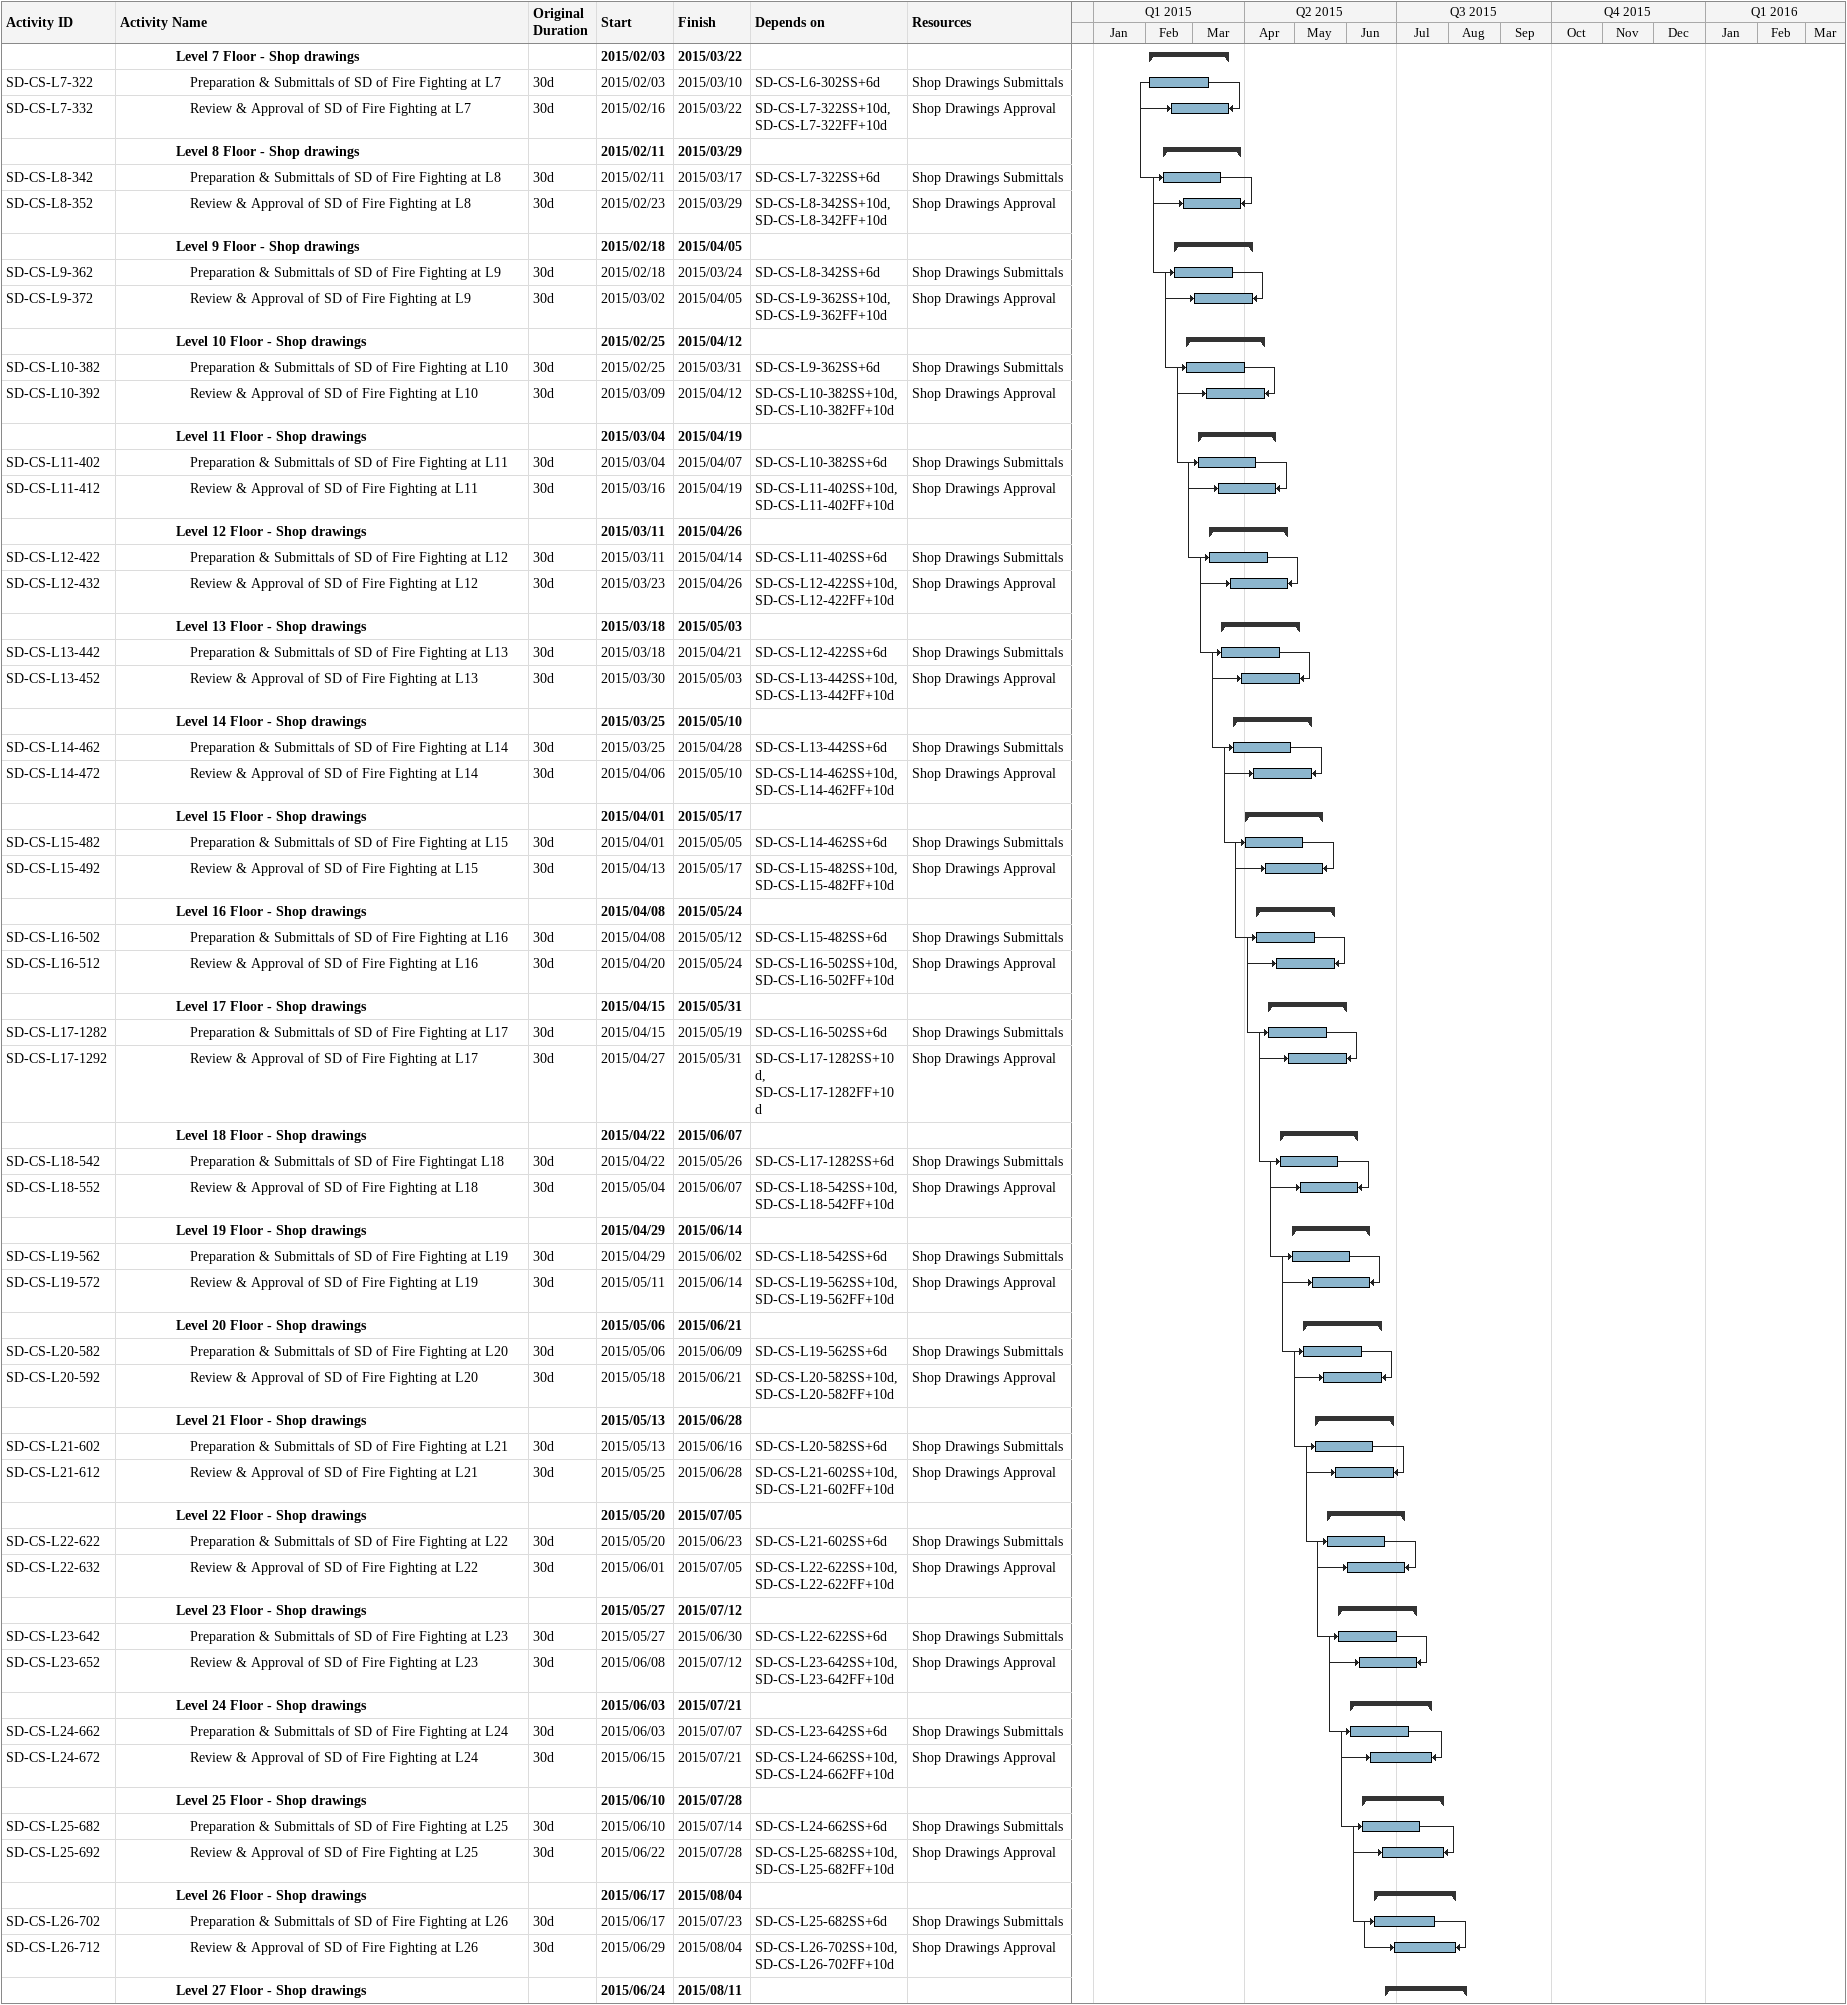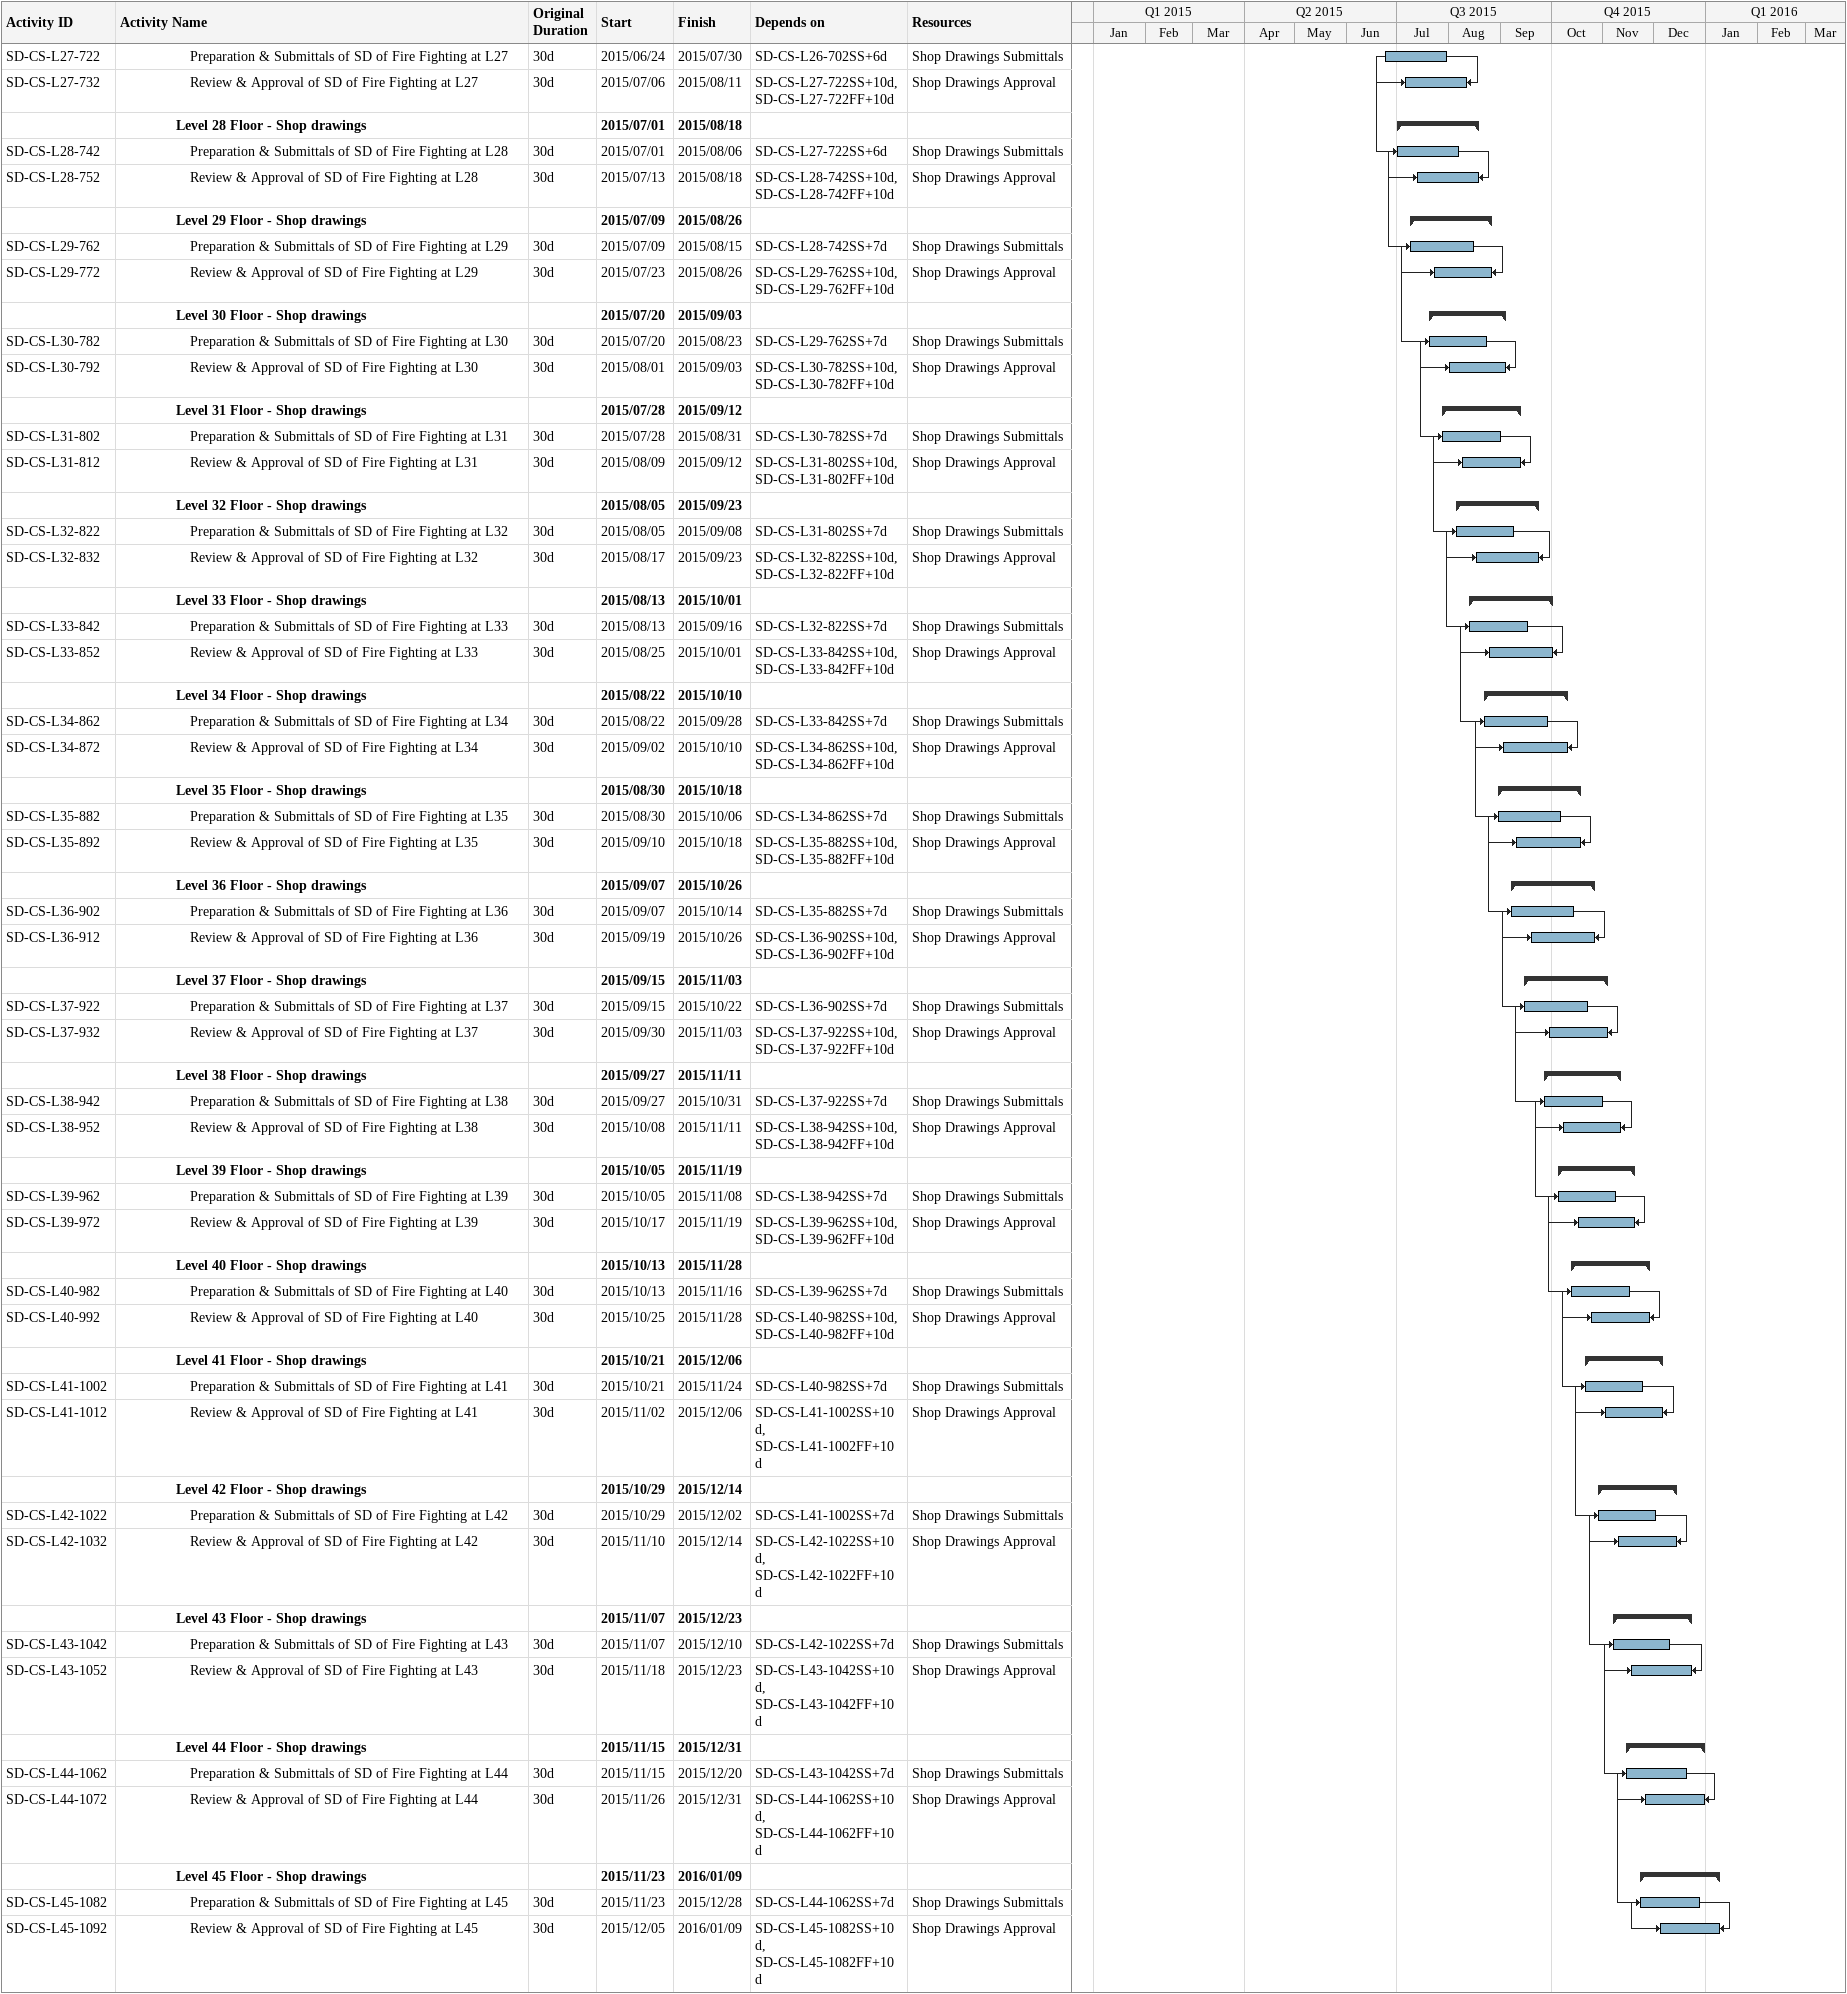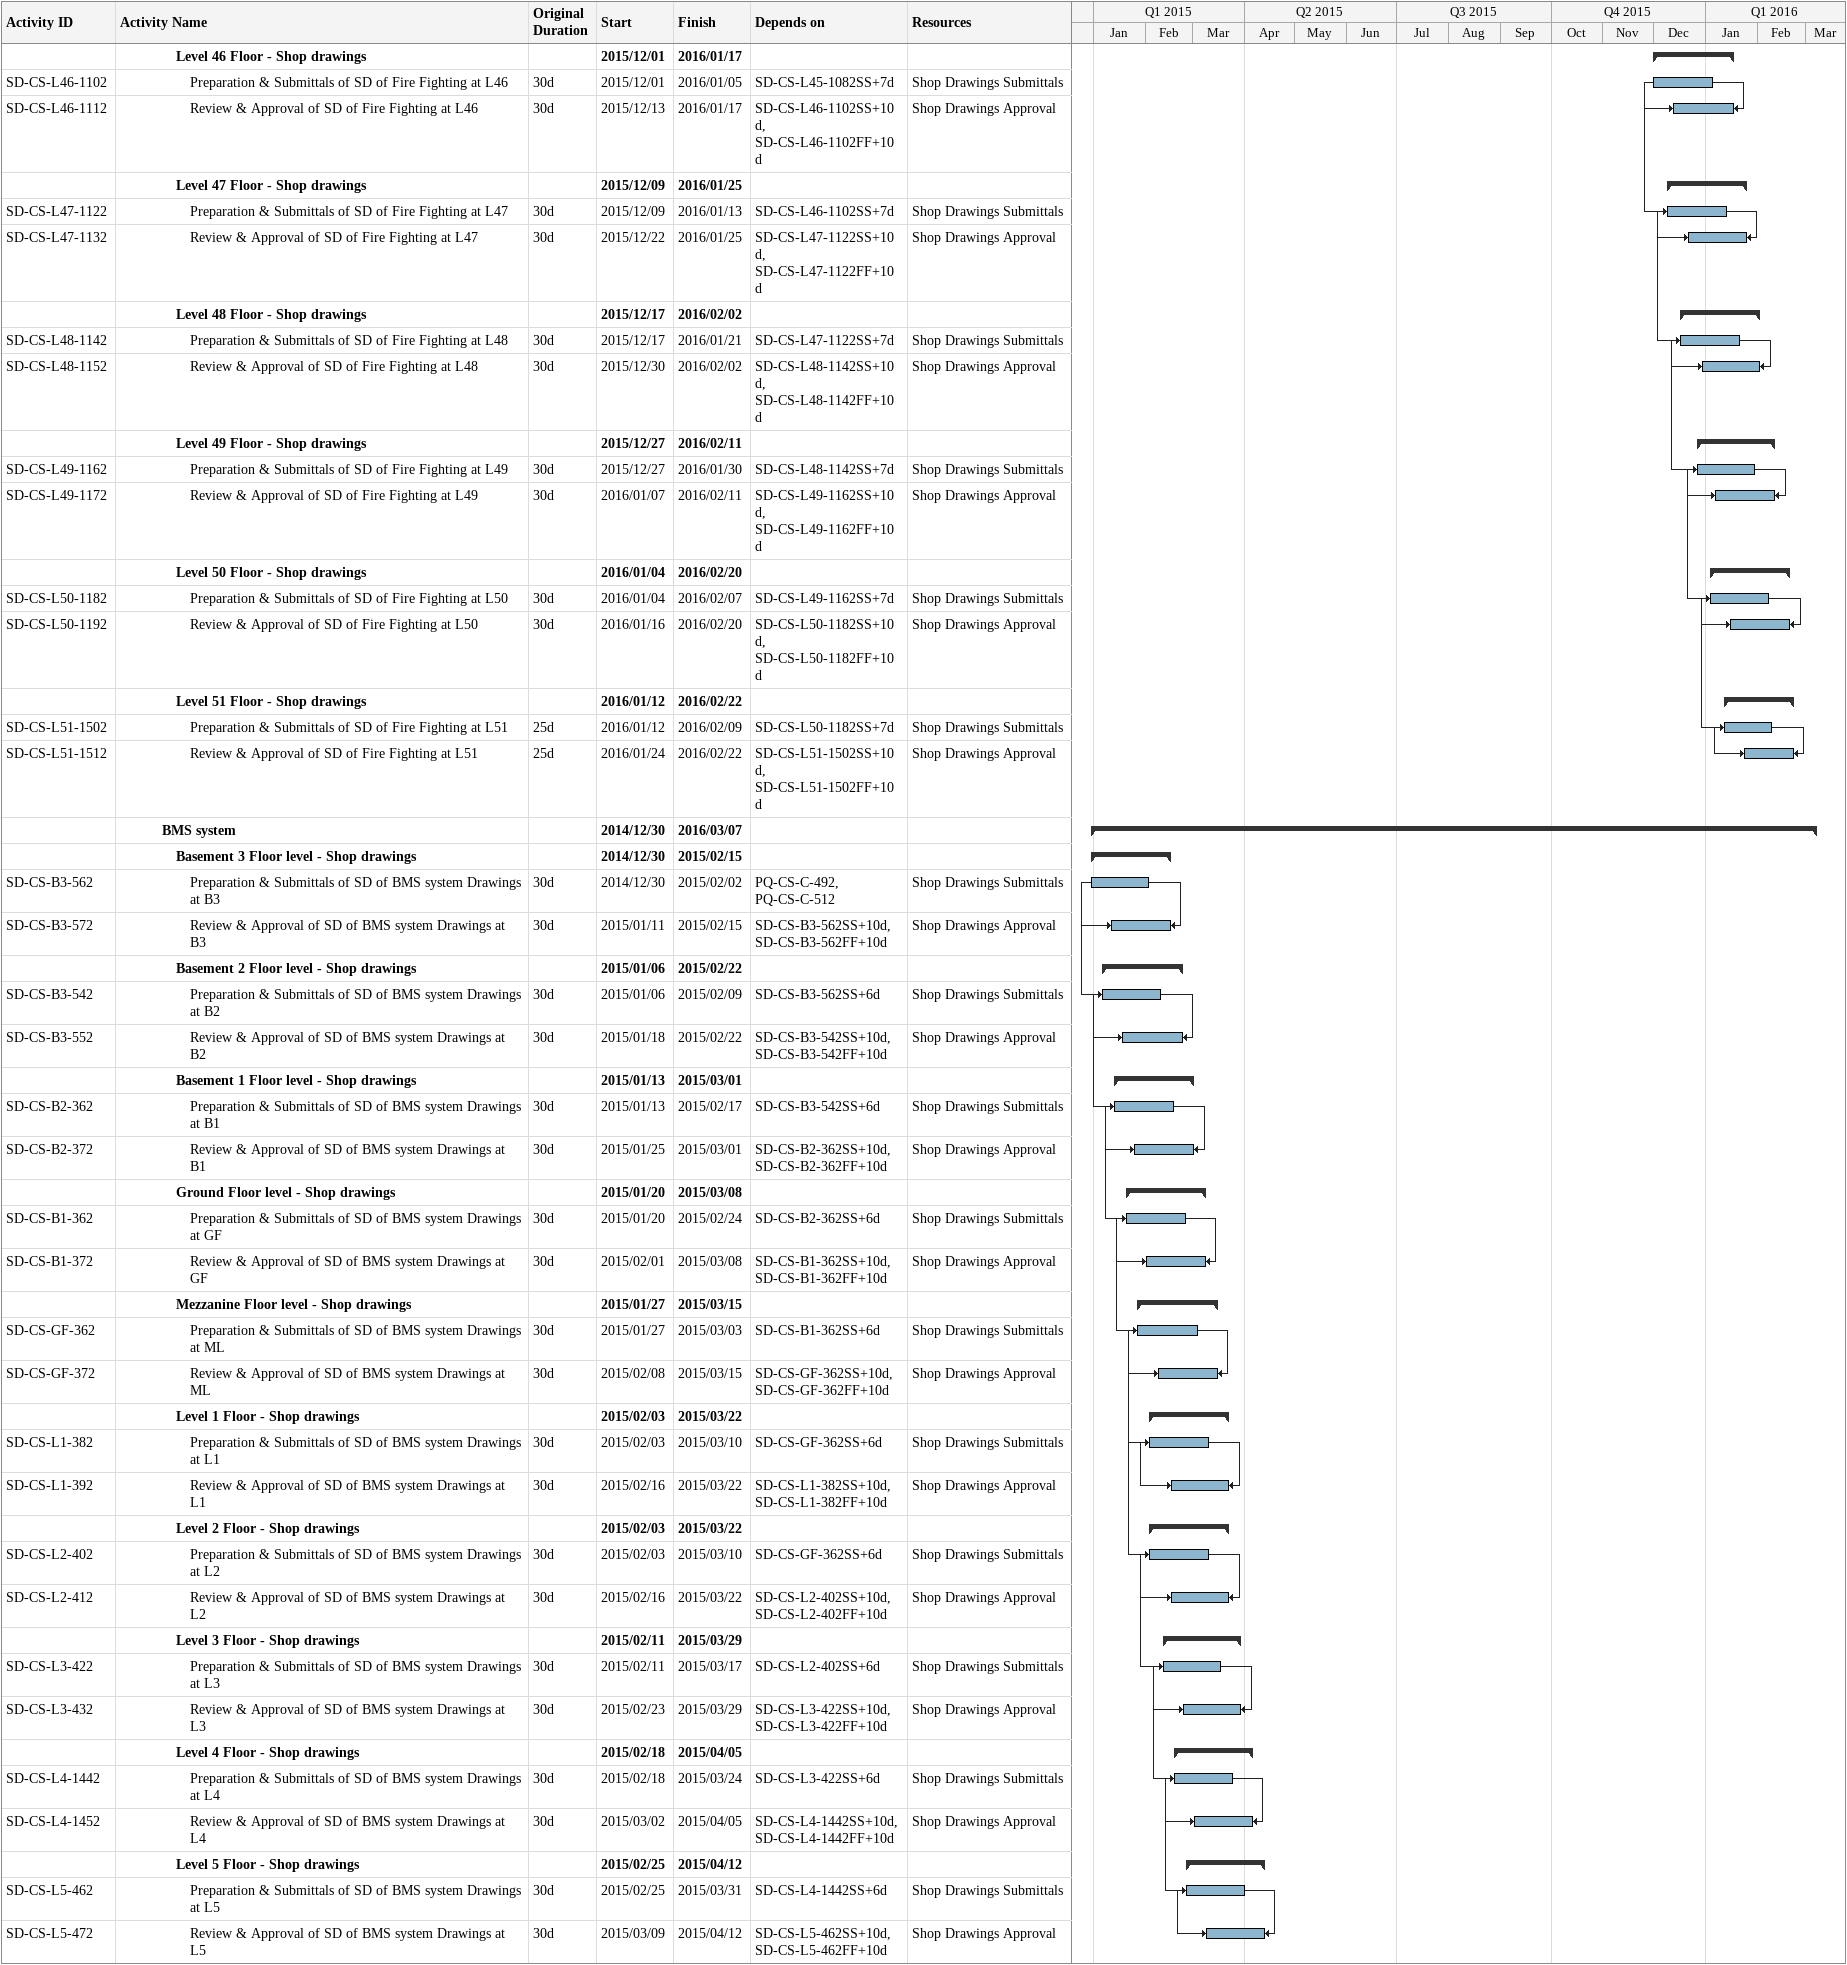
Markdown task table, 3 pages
| ID | Level | Task | Original duration | Start | Finish | Predecessors | Resources |
|---|---|---|---|---|---|---|---|
|  | 5 | **Level 7 Floor - Shop drawings** |  | 2015-02-03 | 2015-03-22 |  |  |
| SD-CS-L7-322 | 6 | Preparation & Submittals of SD of Fire Fighting at L7 | 30d | 2015-02-03 | 2015-03-10 | SD-CS-L6-302SS+6d | Shop Drawings Submittals |
| SD-CS-L7-332 | 6 | Review & Approval of SD of Fire Fighting at L7 | 30d | 2015-02-16 | 2015-03-22 | SD-CS-L7-322SS+10d, SD-CS-L7-322FF+10d | Shop Drawings Approval |
|  | 5 | **Level 8 Floor - Shop drawings** |  | 2015-02-11 | 2015-03-29 |  |  |
| SD-CS-L8-342 | 6 | Preparation & Submittals of SD of Fire Fighting at L8 | 30d | 2015-02-11 | 2015-03-17 | SD-CS-L7-322SS+6d | Shop Drawings Submittals |
| SD-CS-L8-352 | 6 | Review & Approval of SD of Fire Fighting at L8 | 30d | 2015-02-23 | 2015-03-29 | SD-CS-L8-342SS+10d, SD-CS-L8-342FF+10d | Shop Drawings Approval |
|  | 5 | **Level 9 Floor - Shop drawings** |  | 2015-02-18 | 2015-04-05 |  |  |
| SD-CS-L9-362 | 6 | Preparation & Submittals of SD of Fire Fighting at L9 | 30d | 2015-02-18 | 2015-03-24 | SD-CS-L8-342SS+6d | Shop Drawings Submittals |
| SD-CS-L9-372 | 6 | Review & Approval of SD of Fire Fighting at L9 | 30d | 2015-03-02 | 2015-04-05 | SD-CS-L9-362SS+10d, SD-CS-L9-362FF+10d | Shop Drawings Approval |
|  | 5 | **Level 10 Floor - Shop drawings** |  | 2015-02-25 | 2015-04-12 |  |  |
| SD-CS-L10-382 | 6 | Preparation & Submittals of SD of Fire Fighting at L10 | 30d | 2015-02-25 | 2015-03-31 | SD-CS-L9-362SS+6d | Shop Drawings Submittals |
| SD-CS-L10-392 | 6 | Review & Approval of SD of Fire Fighting at L10 | 30d | 2015-03-09 | 2015-04-12 | SD-CS-L10-382SS+10d, SD-CS-L10-382FF+10d | Shop Drawings Approval |
|  | 5 | **Level 11 Floor - Shop drawings** |  | 2015-03-04 | 2015-04-19 |  |  |
| SD-CS-L11-402 | 6 | Preparation & Submittals of SD of Fire Fighting at L11 | 30d | 2015-03-04 | 2015-04-07 | SD-CS-L10-382SS+6d | Shop Drawings Submittals |
| SD-CS-L11-412 | 6 | Review & Approval of SD of Fire Fighting at L11 | 30d | 2015-03-16 | 2015-04-19 | SD-CS-L11-402SS+10d, SD-CS-L11-402FF+10d | Shop Drawings Approval |
|  | 5 | **Level 12 Floor - Shop drawings** |  | 2015-03-11 | 2015-04-26 |  |  |
| SD-CS-L12-422 | 6 | Preparation & Submittals of SD of Fire Fighting at L12 | 30d | 2015-03-11 | 2015-04-14 | SD-CS-L11-402SS+6d | Shop Drawings Submittals |
| SD-CS-L12-432 | 6 | Review & Approval of SD of Fire Fighting at L12 | 30d | 2015-03-23 | 2015-04-26 | SD-CS-L12-422SS+10d, SD-CS-L12-422FF+10d | Shop Drawings Approval |
|  | 5 | **Level 13 Floor - Shop drawings** |  | 2015-03-18 | 2015-05-03 |  |  |
| SD-CS-L13-442 | 6 | Preparation & Submittals of SD of Fire Fighting at L13 | 30d | 2015-03-18 | 2015-04-21 | SD-CS-L12-422SS+6d | Shop Drawings Submittals |
| SD-CS-L13-452 | 6 | Review & Approval of SD of Fire Fighting at L13 | 30d | 2015-03-30 | 2015-05-03 | SD-CS-L13-442SS+10d, SD-CS-L13-442FF+10d | Shop Drawings Approval |
|  | 5 | **Level 14 Floor - Shop drawings** |  | 2015-03-25 | 2015-05-10 |  |  |
| SD-CS-L14-462 | 6 | Preparation & Submittals of SD of Fire Fighting at L14 | 30d | 2015-03-25 | 2015-04-28 | SD-CS-L13-442SS+6d | Shop Drawings Submittals |
| SD-CS-L14-472 | 6 | Review & Approval of SD of Fire Fighting at L14 | 30d | 2015-04-06 | 2015-05-10 | SD-CS-L14-462SS+10d, SD-CS-L14-462FF+10d | Shop Drawings Approval |
|  | 5 | **Level 15 Floor - Shop drawings** |  | 2015-04-01 | 2015-05-17 |  |  |
| SD-CS-L15-482 | 6 | Preparation & Submittals of SD of Fire Fighting at L15 | 30d | 2015-04-01 | 2015-05-05 | SD-CS-L14-462SS+6d | Shop Drawings Submittals |
| SD-CS-L15-492 | 6 | Review & Approval of SD of Fire Fighting at L15 | 30d | 2015-04-13 | 2015-05-17 | SD-CS-L15-482SS+10d, SD-CS-L15-482FF+10d | Shop Drawings Approval |
|  | 5 | **Level 16 Floor - Shop drawings** |  | 2015-04-08 | 2015-05-24 |  |  |
| SD-CS-L16-502 | 6 | Preparation & Submittals of SD of Fire Fighting at L16 | 30d | 2015-04-08 | 2015-05-12 | SD-CS-L15-482SS+6d | Shop Drawings Submittals |
| SD-CS-L16-512 | 6 | Review & Approval of SD of Fire Fighting at L16 | 30d | 2015-04-20 | 2015-05-24 | SD-CS-L16-502SS+10d, SD-CS-L16-502FF+10d | Shop Drawings Approval |
|  | 5 | **Level 17 Floor - Shop drawings** |  | 2015-04-15 | 2015-05-31 |  |  |
| SD-CS-L17-1282 | 6 | Preparation & Submittals of SD of Fire Fighting at L17 | 30d | 2015-04-15 | 2015-05-19 | SD-CS-L16-502SS+6d | Shop Drawings Submittals |
| SD-CS-L17-1292 | 6 | Review & Approval of SD of Fire Fighting at L17 | 30d | 2015-04-27 | 2015-05-31 | SD-CS-L17-1282SS+10d, SD-CS-L17-1282FF+10d | Shop Drawings Approval |
|  | 5 | **Level 18 Floor - Shop drawings** |  | 2015-04-22 | 2015-06-07 |  |  |
| SD-CS-L18-542 | 6 | Preparation & Submittals of SD of Fire Fightingat L18 | 30d | 2015-04-22 | 2015-05-26 | SD-CS-L17-1282SS+6d | Shop Drawings Submittals |
| SD-CS-L18-552 | 6 | Review & Approval of SD of Fire Fighting at L18 | 30d | 2015-05-04 | 2015-06-07 | SD-CS-L18-542SS+10d, SD-CS-L18-542FF+10d | Shop Drawings Approval |
|  | 5 | **Level 19 Floor - Shop drawings** |  | 2015-04-29 | 2015-06-14 |  |  |
| SD-CS-L19-562 | 6 | Preparation & Submittals of SD of Fire Fighting at L19 | 30d | 2015-04-29 | 2015-06-02 | SD-CS-L18-542SS+6d | Shop Drawings Submittals |
| SD-CS-L19-572 | 6 | Review & Approval of SD of Fire Fighting at L19 | 30d | 2015-05-11 | 2015-06-14 | SD-CS-L19-562SS+10d, SD-CS-L19-562FF+10d | Shop Drawings Approval |
|  | 5 | **Level 20 Floor - Shop drawings** |  | 2015-05-06 | 2015-06-21 |  |  |
| SD-CS-L20-582 | 6 | Preparation & Submittals of SD of Fire Fighting at L20 | 30d | 2015-05-06 | 2015-06-09 | SD-CS-L19-562SS+6d | Shop Drawings Submittals |
| SD-CS-L20-592 | 6 | Review & Approval of SD of Fire Fighting at L20 | 30d | 2015-05-18 | 2015-06-21 | SD-CS-L20-582SS+10d, SD-CS-L20-582FF+10d | Shop Drawings Approval |
|  | 5 | **Level 21 Floor - Shop drawings** |  | 2015-05-13 | 2015-06-28 |  |  |
| SD-CS-L21-602 | 6 | Preparation & Submittals of SD of Fire Fighting at L21 | 30d | 2015-05-13 | 2015-06-16 | SD-CS-L20-582SS+6d | Shop Drawings Submittals |
| SD-CS-L21-612 | 6 | Review & Approval of SD of Fire Fighting at L21 | 30d | 2015-05-25 | 2015-06-28 | SD-CS-L21-602SS+10d, SD-CS-L21-602FF+10d | Shop Drawings Approval |
|  | 5 | **Level 22 Floor - Shop drawings** |  | 2015-05-20 | 2015-07-05 |  |  |
| SD-CS-L22-622 | 6 | Preparation & Submittals of SD of Fire Fighting at L22 | 30d | 2015-05-20 | 2015-06-23 | SD-CS-L21-602SS+6d | Shop Drawings Submittals |
| SD-CS-L22-632 | 6 | Review & Approval of SD of Fire Fighting at L22 | 30d | 2015-06-01 | 2015-07-05 | SD-CS-L22-622SS+10d, SD-CS-L22-622FF+10d | Shop Drawings Approval |
|  | 5 | **Level 23 Floor - Shop drawings** |  | 2015-05-27 | 2015-07-12 |  |  |
| SD-CS-L23-642 | 6 | Preparation & Submittals of SD of Fire Fighting at L23 | 30d | 2015-05-27 | 2015-06-30 | SD-CS-L22-622SS+6d | Shop Drawings Submittals |
| SD-CS-L23-652 | 6 | Review & Approval of SD of Fire Fighting at L23 | 30d | 2015-06-08 | 2015-07-12 | SD-CS-L23-642SS+10d, SD-CS-L23-642FF+10d | Shop Drawings Approval |
|  | 5 | **Level 24 Floor - Shop drawings** |  | 2015-06-03 | 2015-07-21 |  |  |
| SD-CS-L24-662 | 6 | Preparation & Submittals of SD of Fire Fighting at L24 | 30d | 2015-06-03 | 2015-07-07 | SD-CS-L23-642SS+6d | Shop Drawings Submittals |
| SD-CS-L24-672 | 6 | Review & Approval of SD of Fire Fighting at L24 | 30d | 2015-06-15 | 2015-07-21 | SD-CS-L24-662SS+10d, SD-CS-L24-662FF+10d | Shop Drawings Approval |
|  | 5 | **Level 25 Floor - Shop drawings** |  | 2015-06-10 | 2015-07-28 |  |  |
| SD-CS-L25-682 | 6 | Preparation & Submittals of SD of Fire Fighting at L25 | 30d | 2015-06-10 | 2015-07-14 | SD-CS-L24-662SS+6d | Shop Drawings Submittals |
| SD-CS-L25-692 | 6 | Review & Approval of SD of Fire Fighting at L25 | 30d | 2015-06-22 | 2015-07-28 | SD-CS-L25-682SS+10d, SD-CS-L25-682FF+10d | Shop Drawings Approval |
|  | 5 | **Level 26 Floor - Shop drawings** |  | 2015-06-17 | 2015-08-04 |  |  |
| SD-CS-L26-702 | 6 | Preparation & Submittals of SD of Fire Fighting at L26 | 30d | 2015-06-17 | 2015-07-23 | SD-CS-L25-682SS+6d | Shop Drawings Submittals |
| SD-CS-L26-712 | 6 | Review & Approval of SD of Fire Fighting at L26 | 30d | 2015-06-29 | 2015-08-04 | SD-CS-L26-702SS+10d, SD-CS-L26-702FF+10d | Shop Drawings Approval |
|  | 5 | **Level 27 Floor - Shop drawings** |  | 2015-06-24 | 2015-08-11 |  |  |
| SD-CS-L27-722 | 6 | Preparation & Submittals of SD of Fire Fighting at L27 | 30d | 2015-06-24 | 2015-07-30 | SD-CS-L26-702SS+6d | Shop Drawings Submittals |
| SD-CS-L27-732 | 6 | Review & Approval of SD of Fire Fighting at L27 | 30d | 2015-07-06 | 2015-08-11 | SD-CS-L27-722SS+10d, SD-CS-L27-722FF+10d | Shop Drawings Approval |
|  | 5 | **Level 28 Floor - Shop drawings** |  | 2015-07-01 | 2015-08-18 |  |  |
| SD-CS-L28-742 | 6 | Preparation & Submittals of SD of Fire Fighting at L28 | 30d | 2015-07-01 | 2015-08-06 | SD-CS-L27-722SS+6d | Shop Drawings Submittals |
| SD-CS-L28-752 | 6 | Review & Approval of SD of Fire Fighting at L28 | 30d | 2015-07-13 | 2015-08-18 | SD-CS-L28-742SS+10d, SD-CS-L28-742FF+10d | Shop Drawings Approval |
|  | 5 | **Level 29 Floor - Shop drawings** |  | 2015-07-09 | 2015-08-26 |  |  |
| SD-CS-L29-762 | 6 | Preparation & Submittals of SD of Fire Fighting at L29 | 30d | 2015-07-09 | 2015-08-15 | SD-CS-L28-742SS+7d | Shop Drawings Submittals |
| SD-CS-L29-772 | 6 | Review & Approval of SD of Fire Fighting at L29 | 30d | 2015-07-23 | 2015-08-26 | SD-CS-L29-762SS+10d, SD-CS-L29-762FF+10d | Shop Drawings Approval |
|  | 5 | **Level 30 Floor - Shop drawings** |  | 2015-07-20 | 2015-09-03 |  |  |
| SD-CS-L30-782 | 6 | Preparation & Submittals of SD of Fire Fighting at L30 | 30d | 2015-07-20 | 2015-08-23 | SD-CS-L29-762SS+7d | Shop Drawings Submittals |
| SD-CS-L30-792 | 6 | Review & Approval of SD of Fire Fighting at L30 | 30d | 2015-08-01 | 2015-09-03 | SD-CS-L30-782SS+10d, SD-CS-L30-782FF+10d | Shop Drawings Approval |
|  | 5 | **Level 31 Floor - Shop drawings** |  | 2015-07-28 | 2015-09-12 |  |  |
| SD-CS-L31-802 | 6 | Preparation & Submittals of SD of Fire Fighting at L31 | 30d | 2015-07-28 | 2015-08-31 | SD-CS-L30-782SS+7d | Shop Drawings Submittals |
| SD-CS-L31-812 | 6 | Review & Approval of SD of Fire Fighting at L31 | 30d | 2015-08-09 | 2015-09-12 | SD-CS-L31-802SS+10d, SD-CS-L31-802FF+10d | Shop Drawings Approval |
|  | 5 | **Level 32 Floor - Shop drawings** |  | 2015-08-05 | 2015-09-23 |  |  |
| SD-CS-L32-822 | 6 | Preparation & Submittals of SD of Fire Fighting at L32 | 30d | 2015-08-05 | 2015-09-08 | SD-CS-L31-802SS+7d | Shop Drawings Submittals |
| SD-CS-L32-832 | 6 | Review & Approval of SD of Fire Fighting at L32 | 30d | 2015-08-17 | 2015-09-23 | SD-CS-L32-822SS+10d, SD-CS-L32-822FF+10d | Shop Drawings Approval |
|  | 5 | **Level 33 Floor - Shop drawings** |  | 2015-08-13 | 2015-10-01 |  |  |
| SD-CS-L33-842 | 6 | Preparation & Submittals of SD of Fire Fighting at L33 | 30d | 2015-08-13 | 2015-09-16 | SD-CS-L32-822SS+7d | Shop Drawings Submittals |
| SD-CS-L33-852 | 6 | Review & Approval of SD of Fire Fighting at L33 | 30d | 2015-08-25 | 2015-10-01 | SD-CS-L33-842SS+10d, SD-CS-L33-842FF+10d | Shop Drawings Approval |
|  | 5 | **Level 34 Floor - Shop drawings** |  | 2015-08-22 | 2015-10-10 |  |  |
| SD-CS-L34-862 | 6 | Preparation & Submittals of SD of Fire Fighting at L34 | 30d | 2015-08-22 | 2015-09-28 | SD-CS-L33-842SS+7d | Shop Drawings Submittals |
| SD-CS-L34-872 | 6 | Review & Approval of SD of Fire Fighting at L34 | 30d | 2015-09-02 | 2015-10-10 | SD-CS-L34-862SS+10d, SD-CS-L34-862FF+10d | Shop Drawings Approval |
|  | 5 | **Level 35 Floor - Shop drawings** |  | 2015-08-30 | 2015-10-18 |  |  |
| SD-CS-L35-882 | 6 | Preparation & Submittals of SD of Fire Fighting at L35 | 30d | 2015-08-30 | 2015-10-06 | SD-CS-L34-862SS+7d | Shop Drawings Submittals |
| SD-CS-L35-892 | 6 | Review & Approval of SD of Fire Fighting at L35 | 30d | 2015-09-10 | 2015-10-18 | SD-CS-L35-882SS+10d, SD-CS-L35-882FF+10d | Shop Drawings Approval |
|  | 5 | **Level 36 Floor - Shop drawings** |  | 2015-09-07 | 2015-10-26 |  |  |
| SD-CS-L36-902 | 6 | Preparation & Submittals of SD of Fire Fighting at L36 | 30d | 2015-09-07 | 2015-10-14 | SD-CS-L35-882SS+7d | Shop Drawings Submittals |
| SD-CS-L36-912 | 6 | Review & Approval of SD of Fire Fighting at L36 | 30d | 2015-09-19 | 2015-10-26 | SD-CS-L36-902SS+10d, SD-CS-L36-902FF+10d | Shop Drawings Approval |
|  | 5 | **Level 37 Floor - Shop drawings** |  | 2015-09-15 | 2015-11-03 |  |  |
| SD-CS-L37-922 | 6 | Preparation & Submittals of SD of Fire Fighting at L37 | 30d | 2015-09-15 | 2015-10-22 | SD-CS-L36-902SS+7d | Shop Drawings Submittals |
| SD-CS-L37-932 | 6 | Review & Approval of SD of Fire Fighting at L37 | 30d | 2015-09-30 | 2015-11-03 | SD-CS-L37-922SS+10d, SD-CS-L37-922FF+10d | Shop Drawings Approval |
|  | 5 | **Level 38 Floor - Shop drawings** |  | 2015-09-27 | 2015-11-11 |  |  |
| SD-CS-L38-942 | 6 | Preparation & Submittals of SD of Fire Fighting at L38 | 30d | 2015-09-27 | 2015-10-31 | SD-CS-L37-922SS+7d | Shop Drawings Submittals |
| SD-CS-L38-952 | 6 | Review & Approval of SD of Fire Fighting at L38 | 30d | 2015-10-08 | 2015-11-11 | SD-CS-L38-942SS+10d, SD-CS-L38-942FF+10d | Shop Drawings Approval |
|  | 5 | **Level 39 Floor - Shop drawings** |  | 2015-10-05 | 2015-11-19 |  |  |
| SD-CS-L39-962 | 6 | Preparation & Submittals of SD of Fire Fighting at L39 | 30d | 2015-10-05 | 2015-11-08 | SD-CS-L38-942SS+7d | Shop Drawings Submittals |
| SD-CS-L39-972 | 6 | Review & Approval of SD of Fire Fighting at L39 | 30d | 2015-10-17 | 2015-11-19 | SD-CS-L39-962SS+10d, SD-CS-L39-962FF+10d | Shop Drawings Approval |
|  | 5 | **Level 40 Floor - Shop drawings** |  | 2015-10-13 | 2015-11-28 |  |  |
| SD-CS-L40-982 | 6 | Preparation & Submittals of SD of Fire Fighting at L40 | 30d | 2015-10-13 | 2015-11-16 | SD-CS-L39-962SS+7d | Shop Drawings Submittals |
| SD-CS-L40-992 | 6 | Review & Approval of SD of Fire Fighting at L40 | 30d | 2015-10-25 | 2015-11-28 | SD-CS-L40-982SS+10d, SD-CS-L40-982FF+10d | Shop Drawings Approval |
|  | 5 | **Level 41 Floor - Shop drawings** |  | 2015-10-21 | 2015-12-06 |  |  |
| SD-CS-L41-1002 | 6 | Preparation & Submittals of SD of Fire Fighting at L41 | 30d | 2015-10-21 | 2015-11-24 | SD-CS-L40-982SS+7d | Shop Drawings Submittals |
| SD-CS-L41-1012 | 6 | Review & Approval of SD of Fire Fighting at L41 | 30d | 2015-11-02 | 2015-12-06 | SD-CS-L41-1002SS+10d, SD-CS-L41-1002FF+10d | Shop Drawings Approval |
|  | 5 | **Level 42 Floor - Shop drawings** |  | 2015-10-29 | 2015-12-14 |  |  |
| SD-CS-L42-1022 | 6 | Preparation & Submittals of SD of Fire Fighting at L42 | 30d | 2015-10-29 | 2015-12-02 | SD-CS-L41-1002SS+7d | Shop Drawings Submittals |
| SD-CS-L42-1032 | 6 | Review & Approval of SD of Fire Fighting at L42 | 30d | 2015-11-10 | 2015-12-14 | SD-CS-L42-1022SS+10d, SD-CS-L42-1022FF+10d | Shop Drawings Approval |
|  | 5 | **Level 43 Floor - Shop drawings** |  | 2015-11-07 | 2015-12-23 |  |  |
| SD-CS-L43-1042 | 6 | Preparation & Submittals of SD of Fire Fighting at L43 | 30d | 2015-11-07 | 2015-12-10 | SD-CS-L42-1022SS+7d | Shop Drawings Submittals |
| SD-CS-L43-1052 | 6 | Review & Approval of SD of Fire Fighting at L43 | 30d | 2015-11-18 | 2015-12-23 | SD-CS-L43-1042SS+10d, SD-CS-L43-1042FF+10d | Shop Drawings Approval |
|  | 5 | **Level 44 Floor - Shop drawings** |  | 2015-11-15 | 2015-12-31 |  |  |
| SD-CS-L44-1062 | 6 | Preparation & Submittals of SD of Fire Fighting at L44 | 30d | 2015-11-15 | 2015-12-20 | SD-CS-L43-1042SS+7d | Shop Drawings Submittals |
| SD-CS-L44-1072 | 6 | Review & Approval of SD of Fire Fighting at L44 | 30d | 2015-11-26 | 2015-12-31 | SD-CS-L44-1062SS+10d, SD-CS-L44-1062FF+10d | Shop Drawings Approval |
|  | 5 | **Level 45 Floor - Shop drawings** |  | 2015-11-23 | 2016-01-09 |  |  |
| SD-CS-L45-1082 | 6 | Preparation & Submittals of SD of Fire Fighting at L45 | 30d | 2015-11-23 | 2015-12-28 | SD-CS-L44-1062SS+7d | Shop Drawings Submittals |
| SD-CS-L45-1092 | 6 | Review & Approval of SD of Fire Fighting at L45 | 30d | 2015-12-05 | 2016-01-09 | SD-CS-L45-1082SS+10d, SD-CS-L45-1082FF+10d | Shop Drawings Approval |
|  | 5 | **Level 46 Floor - Shop drawings** |  | 2015-12-01 | 2016-01-17 |  |  |
| SD-CS-L46-1102 | 6 | Preparation & Submittals of SD of Fire Fighting at L46 | 30d | 2015-12-01 | 2016-01-05 | SD-CS-L45-1082SS+7d | Shop Drawings Submittals |
| SD-CS-L46-1112 | 6 | Review & Approval of SD of Fire Fighting at L46 | 30d | 2015-12-13 | 2016-01-17 | SD-CS-L46-1102SS+10d, SD-CS-L46-1102FF+10d | Shop Drawings Approval |
|  | 5 | **Level 47 Floor - Shop drawings** |  | 2015-12-09 | 2016-01-25 |  |  |
| SD-CS-L47-1122 | 6 | Preparation & Submittals of SD of Fire Fighting at L47 | 30d | 2015-12-09 | 2016-01-13 | SD-CS-L46-1102SS+7d | Shop Drawings Submittals |
| SD-CS-L47-1132 | 6 | Review & Approval of SD of Fire Fighting at L47 | 30d | 2015-12-22 | 2016-01-25 | SD-CS-L47-1122SS+10d, SD-CS-L47-1122FF+10d | Shop Drawings Approval |
|  | 5 | **Level 48 Floor - Shop drawings** |  | 2015-12-17 | 2016-02-02 |  |  |
| SD-CS-L48-1142 | 6 | Preparation & Submittals of SD of Fire Fighting at L48 | 30d | 2015-12-17 | 2016-01-21 | SD-CS-L47-1122SS+7d | Shop Drawings Submittals |
| SD-CS-L48-1152 | 6 | Review & Approval of SD of Fire Fighting at L48 | 30d | 2015-12-30 | 2016-02-02 | SD-CS-L48-1142SS+10d, SD-CS-L48-1142FF+10d | Shop Drawings Approval |
|  | 5 | **Level 49 Floor - Shop drawings** |  | 2015-12-27 | 2016-02-11 |  |  |
| SD-CS-L49-1162 | 6 | Preparation & Submittals of SD of Fire Fighting at L49 | 30d | 2015-12-27 | 2016-01-30 | SD-CS-L48-1142SS+7d | Shop Drawings Submittals |
| SD-CS-L49-1172 | 6 | Review & Approval of SD of Fire Fighting at L49 | 30d | 2016-01-07 | 2016-02-11 | SD-CS-L49-1162SS+10d, SD-CS-L49-1162FF+10d | Shop Drawings Approval |
|  | 5 | **Level 50 Floor - Shop drawings** |  | 2016-01-04 | 2016-02-20 |  |  |
| SD-CS-L50-1182 | 6 | Preparation & Submittals of SD of Fire Fighting at L50 | 30d | 2016-01-04 | 2016-02-07 | SD-CS-L49-1162SS+7d | Shop Drawings Submittals |
| SD-CS-L50-1192 | 6 | Review & Approval of SD of Fire Fighting at L50 | 30d | 2016-01-16 | 2016-02-20 | SD-CS-L50-1182SS+10d, SD-CS-L50-1182FF+10d | Shop Drawings Approval |
|  | 5 | **Level 51 Floor - Shop drawings** |  | 2016-01-12 | 2016-02-22 |  |  |
| SD-CS-L51-1502 | 6 | Preparation & Submittals of SD of Fire Fighting at L51 | 25d | 2016-01-12 | 2016-02-09 | SD-CS-L50-1182SS+7d | Shop Drawings Submittals |
| SD-CS-L51-1512 | 6 | Review & Approval of SD of Fire Fighting at L51 | 25d | 2016-01-24 | 2016-02-22 | SD-CS-L51-1502SS+10d, SD-CS-L51-1502FF+10d | Shop Drawings Approval |
|  | 4 | **BMS system** |  | 2014-12-30 | 2016-03-07 |  |  |
|  | 5 | **Basement 3 Floor level - Shop drawings** |  | 2014-12-30 | 2015-02-15 |  |  |
| SD-CS-B3-562 | 6 | Preparation & Submittals of SD of BMS system Drawings at B3 | 30d | 2014-12-30 | 2015-02-02 | PQ-CS-C-492, PQ-CS-C-512 | Shop Drawings Submittals |
| SD-CS-B3-572 | 6 | Review & Approval of SD of BMS system Drawings at B3 | 30d | 2015-01-11 | 2015-02-15 | SD-CS-B3-562SS+10d, SD-CS-B3-562FF+10d | Shop Drawings Approval |
|  | 5 | **Basement 2 Floor level - Shop drawings** |  | 2015-01-06 | 2015-02-22 |  |  |
| SD-CS-B3-542 | 6 | Preparation & Submittals of SD of BMS system Drawings at B2 | 30d | 2015-01-06 | 2015-02-09 | SD-CS-B3-562SS+6d | Shop Drawings Submittals |
| SD-CS-B3-552 | 6 | Review & Approval of SD of BMS system Drawings at B2 | 30d | 2015-01-18 | 2015-02-22 | SD-CS-B3-542SS+10d, SD-CS-B3-542FF+10d | Shop Drawings Approval |
|  | 5 | **Basement 1 Floor level - Shop drawings** |  | 2015-01-13 | 2015-03-01 |  |  |
| SD-CS-B2-362 | 6 | Preparation & Submittals of SD of BMS system Drawings at B1 | 30d | 2015-01-13 | 2015-02-17 | SD-CS-B3-542SS+6d | Shop Drawings Submittals |
| SD-CS-B2-372 | 6 | Review & Approval of SD of BMS system Drawings at B1 | 30d | 2015-01-25 | 2015-03-01 | SD-CS-B2-362SS+10d, SD-CS-B2-362FF+10d | Shop Drawings Approval |
|  | 5 | **Ground Floor level - Shop drawings** |  | 2015-01-20 | 2015-03-08 |  |  |
| SD-CS-B1-362 | 6 | Preparation & Submittals of SD of BMS system Drawings at GF | 30d | 2015-01-20 | 2015-02-24 | SD-CS-B2-362SS+6d | Shop Drawings Submittals |
| SD-CS-B1-372 | 6 | Review & Approval of SD of BMS system Drawings at GF | 30d | 2015-02-01 | 2015-03-08 | SD-CS-B1-362SS+10d, SD-CS-B1-362FF+10d | Shop Drawings Approval |
|  | 5 | **Mezzanine Floor level - Shop drawings** |  | 2015-01-27 | 2015-03-15 |  |  |
| SD-CS-GF-362 | 6 | Preparation & Submittals of SD of BMS system Drawings at ML | 30d | 2015-01-27 | 2015-03-03 | SD-CS-B1-362SS+6d | Shop Drawings Submittals |
| SD-CS-GF-372 | 6 | Review & Approval of SD of BMS system Drawings at ML | 30d | 2015-02-08 | 2015-03-15 | SD-CS-GF-362SS+10d, SD-CS-GF-362FF+10d | Shop Drawings Approval |
|  | 5 | **Level 1 Floor - Shop drawings** |  | 2015-02-03 | 2015-03-22 |  |  |
| SD-CS-L1-382 | 6 | Preparation & Submittals of SD of BMS system Drawings at L1 | 30d | 2015-02-03 | 2015-03-10 | SD-CS-GF-362SS+6d | Shop Drawings Submittals |
| SD-CS-L1-392 | 6 | Review & Approval of SD of BMS system Drawings at L1 | 30d | 2015-02-16 | 2015-03-22 | SD-CS-L1-382SS+10d, SD-CS-L1-382FF+10d | Shop Drawings Approval |
|  | 5 | **Level 2 Floor - Shop drawings** |  | 2015-02-03 | 2015-03-22 |  |  |
| SD-CS-L2-402 | 6 | Preparation & Submittals of SD of BMS system Drawings at L2 | 30d | 2015-02-03 | 2015-03-10 | SD-CS-GF-362SS+6d | Shop Drawings Submittals |
| SD-CS-L2-412 | 6 | Review & Approval of SD of BMS system Drawings at L2 | 30d | 2015-02-16 | 2015-03-22 | SD-CS-L2-402SS+10d, SD-CS-L2-402FF+10d | Shop Drawings Approval |
|  | 5 | **Level 3 Floor - Shop drawings** |  | 2015-02-11 | 2015-03-29 |  |  |
| SD-CS-L3-422 | 6 | Preparation & Submittals of SD of BMS system Drawings at L3 | 30d | 2015-02-11 | 2015-03-17 | SD-CS-L2-402SS+6d | Shop Drawings Submittals |
| SD-CS-L3-432 | 6 | Review & Approval of SD of BMS system Drawings at L3 | 30d | 2015-02-23 | 2015-03-29 | SD-CS-L3-422SS+10d, SD-CS-L3-422FF+10d | Shop Drawings Approval |
|  | 5 | **Level 4 Floor - Shop drawings** |  | 2015-02-18 | 2015-04-05 |  |  |
| SD-CS-L4-1442 | 6 | Preparation & Submittals of SD of BMS system Drawings at L4 | 30d | 2015-02-18 | 2015-03-24 | SD-CS-L3-422SS+6d | Shop Drawings Submittals |
| SD-CS-L4-1452 | 6 | Review & Approval of SD of BMS system Drawings at L4 | 30d | 2015-03-02 | 2015-04-05 | SD-CS-L4-1442SS+10d, SD-CS-L4-1442FF+10d | Shop Drawings Approval |
|  | 5 | **Level 5 Floor - Shop drawings** |  | 2015-02-25 | 2015-04-12 |  |  |
| SD-CS-L5-462 | 6 | Preparation & Submittals of SD of BMS system Drawings at L5 | 30d | 2015-02-25 | 2015-03-31 | SD-CS-L4-1442SS+6d | Shop Drawings Submittals |
| SD-CS-L5-472 | 6 | Review & Approval of SD of BMS system Drawings at L5 | 30d | 2015-03-09 | 2015-04-12 | SD-CS-L5-462SS+10d, SD-CS-L5-462FF+10d | Shop Drawings Approval |
